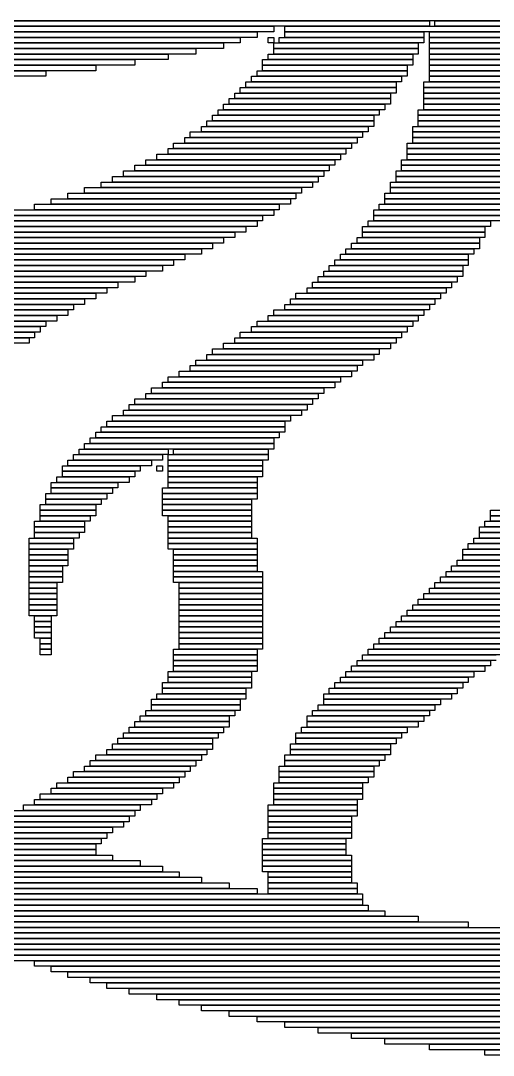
# Model space of a CAD drawing. Extents: x 48 to 975, y 50 to 982.
# Drawn here: x 386.5 to 471.5, y 52 to 238 of the extents above; entities that cross this region are included whole.
import ezdxf

# ---------------------------------------------------------------- set-up
doc = ezdxf.new("R2010")
doc.units = 0

msp = doc.modelspace()

# ---------------------------------------------------------------- linework, layer by layer
for p, q in [((334, 237), (432, 237)), ((336, 238), (460, 238)), ((460, 237), (336, 237)), ((479, 238), (338, 238)), ((432, 237), (432, 236)), ((434, 237), (480, 237)), ((434, 236), (434, 237)), ((460, 238), (460, 237)), ((461, 238), (479, 238)), ((461, 237), (461, 238)), ((479, 237), (461, 237)), ((329, 235), (426, 235)), ((331, 236), (429, 236)), ((429, 235), (331, 235)), ((432, 236), (334, 236)), ((426, 235), (426, 234)), ((429, 236), (429, 235)), ((431, 235), (432, 235)), ((431, 234), (431, 235)), ((432, 235), (432, 234)), ((433, 235), (459, 235)), ((433, 234), (433, 235)), ((480, 236), (434, 236)), ((434, 236), (459, 236)), ((434, 235), (434, 236)), ((459, 235), (434, 235)), ((459, 236), (459, 235)), ((459, 235), (459, 234)), ((460, 236), (480, 236)), ((460, 235), (460, 236)), ((480, 235), (460, 235)), ((460, 235), (480, 235)), ((460, 234), (460, 235)), ((326, 233), (418, 233)), ((328, 234), (423, 234)), ((423, 233), (328, 233)), ((426, 234), (329, 234)), ((418, 233), (418, 232)), ((423, 234), (423, 233)), ((432, 234), (431, 234)), ((432, 234), (458, 234)), ((432, 233), (432, 234)), ((458, 233), (432, 233)), ((432, 233), (458, 233)), ((432, 232), (432, 233)), ((459, 234), (433, 234)), ((458, 234), (458, 233)), ((458, 233), (458, 232)), ((480, 234), (460, 234)), ((460, 234), (481, 234)), ((460, 233), (460, 234)), ((481, 233), (460, 233)), ((460, 233), (481, 233)), ((460, 232), (460, 233)), ((323, 231), (407, 231)), ((324, 232), (413, 232)), ((413, 231), (324, 231)), ((418, 232), (326, 232)), ((407, 231), (407, 230)), ((413, 232), (413, 231)), ((430, 231), (457, 231)), ((430, 230), (430, 231)), ((431, 232), (457, 232)), ((431, 231), (431, 232)), ((457, 231), (431, 231)), ((458, 232), (432, 232)), ((457, 232), (457, 231)), ((457, 231), (457, 230)), ((481, 232), (460, 232)), ((460, 232), (481, 232)), ((460, 231), (460, 232)), ((481, 231), (460, 231)), ((460, 231), (482, 231)), ((460, 230), (460, 231)), ((320, 229), (391, 229)), ((322, 230), (400, 230)), ((400, 229), (322, 229)), ((407, 230), (323, 230)), ((391, 229), (391, 228)), ((400, 230), (400, 229)), ((429, 229), (456, 229)), ((429, 228), (429, 229)), ((457, 230), (430, 230)), ((430, 230), (456, 230)), ((430, 229), (430, 230)), ((456, 229), (430, 229)), ((456, 230), (456, 229)), ((456, 229), (456, 228)), ((482, 230), (460, 230)), ((460, 230), (482, 230)), ((460, 229), (460, 230)), ((482, 229), (460, 229)), ((460, 229), (483, 229)), ((460, 228), (460, 229)), ((391, 228), (320, 228)), ((427, 227), (454, 227)), ((427, 226), (427, 227)), ((428, 228), (455, 228)), ((428, 227), (428, 228)), ((455, 227), (428, 227)), ((456, 228), (429, 228)), ((454, 227), (454, 226)), ((455, 228), (455, 227)), ((459, 227), (484, 227)), ((459, 226), (459, 227)), ((483, 228), (460, 228)), ((460, 228), (483, 228)), ((460, 227), (460, 228)), ((483, 227), (460, 227)), ((426, 226), (454, 226)), ((426, 225), (426, 226)), ((454, 226), (427, 226)), ((454, 226), (454, 225)), ((484, 226), (459, 226)), ((459, 226), (484, 226)), ((459, 225), (459, 226)), ((424, 224), (453, 224)), ((424, 223), (424, 224)), ((425, 225), (453, 225)), ((425, 224), (425, 225)), ((453, 224), (425, 224)), ((454, 225), (426, 225)), ((453, 225), (453, 224)), ((453, 224), (453, 223)), ((484, 225), (459, 225)), ((459, 225), (485, 225)), ((459, 224), (459, 225)), ((485, 224), (459, 224)), ((459, 224), (486, 224)), ((459, 223), (459, 224)), ((422, 222), (451, 222)), ((422, 221), (422, 222)), ((423, 223), (452, 223)), ((423, 222), (423, 223)), ((452, 222), (423, 222)), ((453, 223), (424, 223)), ((451, 222), (451, 221)), ((452, 223), (452, 222)), ((458, 222), (487, 222)), ((458, 221), (458, 222)), ((486, 223), (459, 223)), ((459, 223), (486, 223)), ((459, 222), (459, 223)), ((486, 222), (459, 222)), ((420, 220), (450, 220)), ((420, 219), (420, 220)), ((421, 221), (450, 221)), ((421, 220), (421, 221)), ((450, 220), (421, 220)), ((451, 221), (422, 221)), ((450, 221), (450, 220)), ((450, 220), (450, 219)), ((487, 221), (458, 221)), ((458, 221), (487, 221)), ((458, 220), (458, 221)), ((487, 220), (458, 220)), ((458, 220), (488, 220)), ((458, 219), (458, 220)), ((417, 218), (448, 218)), ((417, 217), (417, 218)), ((419, 219), (449, 219)), ((419, 218), (419, 219)), ((449, 218), (419, 218)), ((450, 219), (420, 219)), ((448, 218), (448, 217)), ((449, 219), (449, 218)), ((457, 219), (489, 219)), ((457, 218), (457, 219)), ((489, 218), (457, 218)), ((457, 218), (489, 218)), ((457, 217), (457, 218)), ((488, 219), (458, 219)), ((414, 216), (446, 216)), ((414, 215), (414, 216)), ((416, 217), (447, 217)), ((416, 216), (416, 217)), ((447, 216), (416, 216)), ((448, 217), (417, 217)), ((446, 216), (446, 215)), ((447, 217), (447, 216)), ((456, 216), (491, 216)), ((456, 215), (456, 216)), ((489, 217), (457, 217)), ((457, 217), (490, 217)), ((457, 216), (457, 217)), ((490, 216), (457, 216)), ((411, 214), (444, 214)), ((411, 213), (411, 214)), ((413, 215), (445, 215)), ((413, 214), (413, 215)), ((445, 214), (413, 214)), ((446, 215), (414, 215)), ((444, 214), (444, 213)), ((445, 215), (445, 214)), ((491, 215), (456, 215)), ((456, 215), (492, 215)), ((456, 214), (456, 215)), ((492, 214), (456, 214)), ((456, 214), (492, 214)), ((456, 213), (456, 214)), ((409, 213), (443, 213)), ((409, 212), (409, 213)), ((444, 213), (411, 213)), ((443, 213), (443, 212)), ((455, 213), (493, 213)), ((455, 212), (455, 213)), ((492, 213), (456, 213)), ((405, 211), (441, 211)), ((405, 210), (405, 211)), ((407, 212), (442, 212)), ((407, 211), (407, 212)), ((442, 211), (407, 211)), ((443, 212), (409, 212)), ((441, 211), (441, 210)), ((442, 212), (442, 211)), ((454, 211), (495, 211)), ((454, 210), (454, 211)), ((493, 212), (455, 212)), ((455, 212), (494, 212)), ((455, 211), (455, 212)), ((494, 211), (455, 211)), ((401, 209), (439, 209)), ((401, 208), (401, 209)), ((403, 210), (440, 210)), ((403, 209), (403, 210)), ((440, 209), (403, 209)), ((441, 210), (405, 210)), ((439, 209), (439, 208)), ((440, 210), (440, 209)), ((453, 209), (496, 209)), ((453, 208), (453, 209)), ((495, 210), (454, 210)), ((454, 210), (495, 210)), ((454, 209), (454, 210)), ((495, 209), (454, 209)), ((395, 207), (436, 207)), ((395, 206), (395, 207)), ((398, 208), (437, 208)), ((398, 207), (398, 208)), ((437, 207), (398, 207)), ((439, 208), (401, 208)), ((436, 207), (436, 206)), ((437, 208), (437, 207)), ((452, 207), (498, 207)), ((452, 206), (452, 207)), ((496, 208), (453, 208)), ((453, 208), (497, 208)), ((453, 207), (453, 208)), ((497, 207), (453, 207)), ((389, 205), (433, 205)), ((389, 204), (389, 205)), ((392, 206), (435, 206)), ((392, 205), (392, 206)), ((435, 205), (392, 205)), ((436, 206), (395, 206)), ((433, 205), (433, 204)), ((435, 206), (435, 205)), ((451, 205), (499, 205)), ((451, 204), (451, 205)), ((498, 206), (452, 206)), ((452, 206), (498, 206)), ((452, 205), (452, 206)), ((498, 205), (452, 205)), ((382, 203), (430, 203)), ((385, 204), (432, 204)), ((432, 203), (385, 203)), ((433, 204), (389, 204)), ((430, 203), (430, 202)), ((432, 204), (432, 203)), ((450, 204), (500, 204)), ((450, 203), (450, 204)), ((500, 203), (450, 203)), ((450, 203), (500, 203)), ((450, 202), (450, 203)), ((499, 204), (451, 204)), ((376, 201), (427, 201)), ((379, 202), (429, 202)), ((429, 201), (379, 201)), ((430, 202), (382, 202)), ((427, 201), (427, 200)), ((429, 202), (429, 201)), ((448, 201), (470, 201)), ((448, 200), (448, 201)), ((449, 202), (471, 202)), ((449, 201), (449, 202)), ((471, 201), (449, 201)), ((500, 202), (450, 202)), ((470, 201), (470, 200)), ((471, 202), (471, 201)), ((372, 200), (425, 200)), ((427, 200), (376, 200)), ((425, 200), (425, 199)), ((470, 200), (448, 200)), ((448, 200), (470, 200)), ((448, 199), (448, 200)), ((470, 200), (470, 199)), ((367, 198), (421, 198)), ((369, 199), (423, 199)), ((423, 198), (369, 198)), ((425, 199), (372, 199)), ((421, 198), (421, 197)), ((423, 199), (423, 198)), ((446, 198), (469, 198)), ((446, 197), (446, 198)), ((447, 199), (469, 199)), ((447, 198), (447, 199)), ((469, 198), (447, 198)), ((470, 199), (448, 199)), ((469, 199), (469, 198)), ((469, 198), (469, 197)), ((362, 196), (416, 196)), ((364, 197), (419, 197)), ((419, 196), (364, 196)), ((421, 197), (367, 197)), ((416, 196), (416, 195)), ((419, 197), (419, 196)), ((444, 196), (467, 196)), ((444, 195), (444, 196)), ((445, 197), (468, 197)), ((445, 196), (445, 197)), ((468, 196), (445, 196)), ((469, 197), (446, 197)), ((467, 196), (467, 195)), ((468, 197), (468, 196)), ((358, 194), (412, 194)), ((360, 195), (414, 195)), ((414, 194), (360, 194)), ((416, 195), (362, 195)), ((412, 194), (412, 193)), ((414, 195), (414, 194)), ((442, 194), (466, 194)), ((442, 193), (442, 194)), ((443, 195), (467, 195)), ((443, 194), (443, 195)), ((467, 194), (443, 194)), ((467, 195), (444, 195)), ((466, 194), (466, 193)), ((467, 195), (467, 194)), ((354, 192), (407, 192)), ((356, 193), (409, 193)), ((409, 192), (356, 192)), ((412, 193), (358, 193)), ((407, 192), (407, 191)), ((409, 193), (409, 192)), ((440, 192), (465, 192)), ((440, 191), (440, 192)), ((441, 193), (466, 193)), ((441, 192), (441, 193)), ((466, 192), (441, 192)), ((466, 193), (442, 193)), ((465, 192), (465, 191)), ((466, 193), (466, 192)), ((351, 190), (402, 190)), ((353, 191), (404, 191)), ((404, 190), (353, 190)), ((407, 191), (354, 191)), ((402, 190), (402, 189)), ((404, 191), (404, 190)), ((438, 190), (463, 190)), ((438, 189), (438, 190)), ((439, 191), (464, 191)), ((439, 190), (439, 191)), ((464, 190), (439, 190)), ((465, 191), (440, 191)), ((463, 190), (463, 189)), ((464, 191), (464, 190)), ((349, 188), (398, 188)), ((350, 189), (400, 189)), ((400, 188), (350, 188)), ((402, 189), (351, 189)), ((398, 188), (398, 187)), ((400, 189), (400, 188)), ((435, 188), (461, 188)), ((435, 187), (435, 188)), ((436, 189), (462, 189)), ((436, 188), (436, 189)), ((462, 188), (436, 188)), ((463, 189), (438, 189)), ((461, 188), (461, 187)), ((462, 189), (462, 188)), ((346, 186), (395, 186)), ((347, 187), (396, 187)), ((396, 186), (347, 186)), ((398, 187), (349, 187)), ((395, 186), (395, 185)), ((396, 187), (396, 186)), ((432, 186), (459, 186)), ((432, 185), (432, 186)), ((434, 187), (460, 187)), ((434, 186), (434, 187)), ((460, 186), (434, 186)), ((461, 187), (435, 187)), ((459, 186), (459, 185)), ((460, 187), (460, 186)), ((345, 185), (393, 185)), ((395, 185), (346, 185)), ((393, 185), (393, 184)), ((431, 185), (458, 185)), ((431, 184), (431, 185)), ((459, 185), (432, 185)), ((458, 185), (458, 184)), ((343, 183), (390, 183)), ((344, 184), (391, 184)), ((391, 183), (344, 183)), ((393, 184), (345, 184)), ((390, 183), (390, 182)), ((391, 184), (391, 183)), ((428, 183), (456, 183)), ((428, 182), (428, 183)), ((429, 184), (457, 184)), ((429, 183), (429, 184)), ((457, 183), (429, 183)), ((458, 184), (431, 184)), ((456, 183), (456, 182)), ((457, 184), (457, 183)), ((342, 182), (389, 182)), ((389, 181), (342, 181)), ((390, 182), (343, 182)), ((366, 181), (388, 181)), ((388, 181), (388, 180)), ((389, 182), (389, 181)), ((425, 181), (454, 181)), ((425, 180), (425, 181)), ((426, 182), (455, 182)), ((426, 181), (426, 182)), ((455, 181), (426, 181)), ((456, 182), (428, 182)), ((454, 181), (454, 180)), ((455, 182), (455, 181)), ((388, 180), (366, 180)), ((421, 179), (451, 179)), ((421, 178), (421, 179)), ((423, 180), (453, 180)), ((423, 179), (423, 180)), ((453, 179), (423, 179)), ((454, 180), (425, 180)), ((451, 179), (451, 178)), ((453, 180), (453, 179)), ((418, 177), (448, 177)), ((418, 176), (418, 177)), ((420, 178), (450, 178)), ((420, 177), (420, 178)), ((450, 177), (420, 177)), ((451, 178), (421, 178)), ((448, 177), (448, 176)), ((450, 178), (450, 177)), ((415, 175), (446, 175)), ((415, 174), (415, 175)), ((417, 176), (447, 176)), ((417, 175), (417, 176)), ((447, 175), (417, 175)), ((448, 176), (418, 176)), ((446, 175), (446, 174)), ((447, 176), (447, 175)), ((412, 173), (443, 173)), ((412, 172), (412, 173)), ((413, 174), (444, 174)), ((413, 173), (413, 174)), ((444, 173), (413, 173)), ((446, 174), (415, 174)), ((443, 173), (443, 172)), ((444, 174), (444, 173)), ((410, 172), (441, 172)), ((410, 171), (410, 172)), ((443, 172), (412, 172)), ((441, 172), (441, 171)), ((407, 170), (439, 170)), ((407, 169), (407, 170)), ((409, 171), (440, 171)), ((409, 170), (409, 171)), ((440, 170), (409, 170)), ((441, 171), (410, 171)), ((439, 170), (439, 169)), ((440, 171), (440, 170)), ((405, 168), (437, 168)), ((405, 167), (405, 168)), ((406, 169), (438, 169)), ((406, 168), (406, 169)), ((438, 168), (406, 168)), ((439, 169), (407, 169)), ((437, 168), (437, 167)), ((438, 169), (438, 168)), ((402, 166), (434, 166)), ((402, 165), (402, 166)), ((403, 167), (435, 167)), ((403, 166), (403, 167)), ((435, 166), (403, 166)), ((437, 167), (405, 167)), ((434, 166), (434, 165)), ((435, 167), (435, 166)), ((400, 164), (433, 164)), ((400, 163), (400, 164)), ((401, 165), (434, 165)), ((401, 164), (401, 165)), ((434, 164), (401, 164)), ((434, 165), (402, 165)), ((433, 164), (433, 163)), ((434, 165), (434, 164)), ((398, 162), (432, 162)), ((398, 161), (398, 162)), ((399, 163), (432, 163)), ((399, 162), (399, 163)), ((432, 162), (399, 162)), ((433, 163), (400, 163)), ((432, 163), (432, 162)), ((432, 162), (432, 161)), ((396, 160), (412, 160)), ((396, 159), (396, 160)), ((397, 161), (413, 161)), ((397, 160), (397, 161)), ((413, 160), (397, 160)), ((432, 161), (398, 161)), ((412, 160), (412, 159)), ((413, 161), (413, 160)), ((413, 160), (431, 160)), ((413, 159), (413, 160)), ((414, 161), (431, 161)), ((414, 160), (414, 161)), ((431, 160), (414, 160)), ((431, 161), (431, 160)), ((431, 160), (431, 159)), ((395, 159), (410, 159)), ((395, 158), (395, 159)), ((412, 159), (396, 159)), ((410, 159), (410, 158)), ((431, 159), (413, 159)), ((413, 159), (430, 159)), ((413, 158), (413, 159)), ((430, 159), (430, 158)), ((394, 158), (408, 158)), ((394, 157), (394, 158)), ((408, 157), (394, 157)), ((394, 157), (407, 157)), ((394, 156), (394, 157)), ((410, 158), (395, 158)), ((407, 157), (407, 156)), ((408, 158), (408, 157)), ((411, 158), (412, 158)), ((411, 157), (411, 158)), ((412, 157), (411, 157)), ((412, 158), (412, 157)), ((430, 158), (413, 158)), ((413, 158), (430, 158)), ((413, 157), (413, 158)), ((430, 157), (413, 157)), ((413, 157), (430, 157)), ((413, 156), (413, 157)), ((430, 158), (430, 157)), ((430, 157), (430, 156)), ((392, 155), (404, 155)), ((392, 154), (392, 155)), ((393, 156), (406, 156)), ((393, 155), (393, 156)), ((406, 155), (393, 155)), ((407, 156), (394, 156)), ((404, 155), (404, 154)), ((406, 156), (406, 155)), ((430, 156), (413, 156)), ((413, 156), (429, 156)), ((413, 155), (413, 156)), ((429, 155), (413, 155)), ((413, 155), (429, 155)), ((413, 154), (413, 155)), ((429, 156), (429, 155)), ((429, 155), (429, 154)), ((391, 153), (402, 153)), ((391, 152), (391, 153)), ((404, 154), (392, 154)), ((392, 154), (403, 154)), ((392, 153), (392, 154)), ((403, 153), (392, 153)), ((402, 153), (402, 152)), ((403, 154), (403, 153)), ((412, 154), (429, 154)), ((412, 153), (412, 154)), ((429, 153), (412, 153)), ((412, 153), (429, 153)), ((412, 152), (412, 153)), ((429, 154), (413, 154)), ((429, 154), (429, 153)), ((429, 153), (429, 152)), ((390, 151), (400, 151)), ((390, 150), (390, 151)), ((402, 152), (391, 152)), ((391, 152), (401, 152)), ((391, 151), (391, 152)), ((401, 151), (391, 151)), ((400, 151), (400, 150)), ((401, 152), (401, 151)), ((429, 152), (412, 152)), ((412, 152), (428, 152)), ((412, 151), (412, 152)), ((428, 151), (412, 151)), ((412, 151), (428, 151)), ((412, 150), (412, 151)), ((428, 152), (428, 151)), ((428, 151), (428, 150)), ((400, 150), (390, 150)), ((390, 150), (400, 150)), ((390, 149), (390, 150)), ((400, 149), (390, 149)), ((390, 149), (399, 149)), ((390, 148), (390, 149)), ((399, 149), (399, 148)), ((400, 150), (400, 149)), ((428, 150), (412, 150)), ((412, 150), (428, 150)), ((412, 149), (412, 150)), ((428, 149), (412, 149)), ((413, 149), (428, 149)), ((413, 148), (413, 149)), ((428, 150), (428, 149)), ((428, 149), (428, 148)), ((471, 150), (501, 150)), ((471, 149), (471, 150)), ((501, 149), (471, 149)), ((471, 149), (500, 149)), ((471, 148), (471, 149)), ((389, 148), (398, 148)), ((389, 147), (389, 148)), ((398, 147), (389, 147)), ((389, 147), (398, 147)), ((389, 146), (389, 147)), ((399, 148), (390, 148)), ((398, 148), (398, 147)), ((398, 147), (398, 146)), ((428, 148), (413, 148)), ((413, 148), (428, 148)), ((413, 147), (413, 148)), ((428, 147), (413, 147)), ((413, 147), (428, 147)), ((413, 146), (413, 147)), ((428, 148), (428, 147)), ((428, 147), (428, 146)), ((469, 147), (499, 147)), ((469, 146), (469, 147)), ((470, 148), (500, 148)), ((470, 147), (470, 148)), ((500, 147), (470, 147)), ((500, 148), (471, 148)), ((398, 146), (389, 146)), ((389, 146), (397, 146)), ((389, 145), (389, 146)), ((397, 146), (397, 145)), ((428, 146), (413, 146)), ((413, 146), (428, 146)), ((413, 145), (413, 146)), ((428, 146), (428, 145)), ((499, 146), (469, 146)), ((469, 146), (499, 146)), ((469, 145), (469, 146)), ((388, 145), (396, 145)), ((388, 144), (388, 145)), ((396, 144), (388, 144)), ((388, 144), (396, 144)), ((388, 143), (388, 144)), ((397, 145), (389, 145)), ((396, 145), (396, 144)), ((396, 144), (396, 143)), ((428, 145), (413, 145)), ((413, 145), (429, 145)), ((413, 144), (413, 145)), ((429, 144), (413, 144)), ((413, 144), (429, 144)), ((413, 143), (413, 144)), ((429, 145), (429, 144)), ((429, 144), (429, 143)), ((467, 144), (497, 144)), ((467, 143), (467, 144)), ((468, 145), (498, 145)), ((468, 144), (468, 145)), ((498, 144), (468, 144)), ((499, 145), (469, 145)), ((396, 143), (388, 143)), ((388, 143), (395, 143)), ((388, 142), (388, 143)), ((395, 142), (388, 142)), ((388, 142), (395, 142)), ((388, 141), (388, 142)), ((395, 143), (395, 142)), ((395, 142), (395, 141)), ((429, 143), (413, 143)), ((414, 143), (429, 143)), ((414, 142), (414, 143)), ((429, 142), (414, 142)), ((414, 142), (429, 142)), ((414, 141), (414, 142)), ((429, 143), (429, 142)), ((429, 142), (429, 141)), ((466, 143), (497, 143)), ((466, 142), (466, 143)), ((497, 142), (466, 142)), ((466, 142), (496, 142)), ((466, 141), (466, 142)), ((497, 143), (467, 143)), ((395, 141), (388, 141)), ((388, 141), (395, 141)), ((388, 140), (388, 141)), ((395, 140), (388, 140)), ((388, 140), (394, 140)), ((388, 139), (388, 140)), ((394, 140), (394, 139)), ((395, 141), (395, 140)), ((429, 141), (414, 141)), ((414, 141), (429, 141)), ((414, 140), (414, 141)), ((429, 140), (414, 140)), ((414, 140), (429, 140)), ((414, 139), (414, 140)), ((429, 141), (429, 140)), ((429, 140), (429, 139)), ((464, 140), (495, 140)), ((464, 139), (464, 140)), ((465, 141), (495, 141)), ((465, 140), (465, 141)), ((495, 140), (465, 140)), ((496, 141), (466, 141)), ((394, 139), (388, 139)), ((388, 139), (394, 139)), ((388, 138), (388, 139)), ((394, 138), (388, 138)), ((388, 138), (394, 138)), ((388, 137), (388, 138)), ((394, 139), (394, 138)), ((394, 138), (394, 137)), ((429, 139), (414, 139)), ((414, 139), (430, 139)), ((414, 138), (414, 139)), ((430, 138), (414, 138)), ((414, 138), (430, 138)), ((414, 137), (414, 138)), ((430, 139), (430, 138)), ((430, 138), (430, 137)), ((462, 138), (494, 138)), ((462, 137), (462, 138)), ((463, 139), (494, 139)), ((463, 138), (463, 139)), ((494, 138), (463, 138)), ((495, 139), (464, 139)), ((394, 137), (388, 137)), ((388, 137), (393, 137)), ((388, 136), (388, 137)), ((393, 136), (388, 136)), ((388, 136), (393, 136)), ((388, 135), (388, 136)), ((393, 137), (393, 136)), ((393, 136), (393, 135)), ((430, 137), (414, 137)), ((415, 137), (430, 137)), ((415, 136), (415, 137)), ((430, 136), (415, 136)), ((415, 136), (430, 136)), ((415, 135), (415, 136)), ((430, 137), (430, 136)), ((430, 136), (430, 135)), ((460, 136), (492, 136)), ((460, 135), (460, 136)), ((461, 137), (493, 137)), ((461, 136), (461, 137)), ((493, 136), (461, 136)), ((494, 137), (462, 137)), ((393, 135), (388, 135)), ((388, 135), (393, 135)), ((388, 134), (388, 135)), ((393, 134), (388, 134)), ((388, 134), (393, 134)), ((388, 133), (388, 134)), ((393, 135), (393, 134)), ((393, 134), (393, 133)), ((430, 135), (415, 135)), ((415, 135), (430, 135)), ((415, 134), (415, 135)), ((430, 134), (415, 134)), ((415, 134), (430, 134)), ((415, 133), (415, 134)), ((430, 135), (430, 134)), ((430, 134), (430, 133)), ((458, 134), (491, 134)), ((458, 133), (458, 134)), ((459, 135), (492, 135)), ((459, 134), (459, 135)), ((492, 134), (459, 134)), ((492, 135), (460, 135)), ((393, 133), (388, 133)), ((388, 133), (393, 133)), ((388, 132), (388, 133)), ((393, 133), (393, 132)), ((430, 133), (415, 133)), ((415, 133), (430, 133)), ((415, 132), (415, 133)), ((430, 133), (430, 132)), ((457, 133), (491, 133)), ((457, 132), (457, 133)), ((491, 133), (458, 133)), ((393, 132), (388, 132)), ((388, 132), (393, 132)), ((388, 131), (388, 132)), ((393, 131), (388, 131)), ((389, 131), (392, 131)), ((389, 130), (389, 131)), ((392, 131), (392, 130)), ((393, 132), (393, 131)), ((430, 132), (415, 132)), ((415, 132), (430, 132)), ((415, 131), (415, 132)), ((430, 131), (415, 131)), ((415, 131), (430, 131)), ((415, 130), (415, 131)), ((430, 132), (430, 131)), ((430, 131), (430, 130)), ((455, 131), (490, 131)), ((455, 130), (455, 131)), ((456, 132), (490, 132)), ((456, 131), (456, 132)), ((490, 131), (456, 131)), ((491, 132), (457, 132)), ((392, 130), (389, 130)), ((389, 130), (392, 130)), ((389, 129), (389, 130)), ((392, 129), (389, 129)), ((389, 129), (392, 129)), ((389, 128), (389, 129)), ((392, 130), (392, 129)), ((392, 129), (392, 128)), ((430, 130), (415, 130)), ((415, 130), (430, 130)), ((415, 129), (415, 130)), ((430, 129), (415, 129)), ((415, 129), (430, 129)), ((415, 128), (415, 129)), ((430, 130), (430, 129)), ((430, 129), (430, 128)), ((453, 129), (489, 129)), ((453, 128), (453, 129)), ((454, 130), (489, 130)), ((454, 129), (454, 130)), ((489, 129), (454, 129)), ((490, 130), (455, 130)), ((392, 128), (389, 128)), ((389, 128), (392, 128)), ((389, 127), (389, 128)), ((392, 127), (389, 127)), ((390, 127), (392, 127)), ((390, 126), (390, 127)), ((392, 128), (392, 127)), ((392, 127), (392, 126)), ((430, 128), (415, 128)), ((415, 128), (430, 128)), ((415, 127), (415, 128)), ((430, 127), (415, 127)), ((415, 127), (430, 127)), ((415, 126), (415, 127)), ((430, 128), (430, 127)), ((430, 127), (430, 126)), ((451, 127), (475, 127)), ((451, 126), (451, 127)), ((452, 128), (488, 128)), ((452, 127), (452, 128)), ((488, 127), (452, 127)), ((489, 128), (453, 128)), ((392, 126), (390, 126)), ((390, 126), (392, 126)), ((390, 125), (390, 126)), ((392, 125), (390, 125)), ((390, 125), (392, 125)), ((390, 124), (390, 125)), ((392, 126), (392, 125)), ((392, 125), (392, 124)), ((414, 125), (429, 125)), ((414, 124), (414, 125)), ((430, 126), (415, 126)), ((415, 126), (430, 126)), ((415, 125), (415, 126)), ((430, 125), (415, 125)), ((429, 125), (429, 124)), ((430, 126), (430, 125)), ((449, 125), (473, 125)), ((449, 124), (449, 125)), ((450, 126), (474, 126)), ((450, 125), (450, 126)), ((474, 125), (450, 125)), ((475, 126), (451, 126)), ((392, 124), (390, 124)), ((429, 124), (414, 124)), ((414, 124), (429, 124)), ((414, 123), (414, 124)), ((429, 123), (414, 123)), ((414, 123), (429, 123)), ((414, 122), (414, 123)), ((429, 124), (429, 123)), ((429, 123), (429, 122)), ((447, 123), (471, 123)), ((447, 122), (447, 123)), ((448, 124), (472, 124)), ((448, 123), (448, 124)), ((472, 123), (448, 123)), ((473, 124), (449, 124)), ((471, 123), (471, 122)), ((413, 121), (428, 121)), ((413, 120), (413, 121)), ((429, 122), (414, 122)), ((414, 122), (429, 122)), ((414, 121), (414, 122)), ((429, 121), (414, 121)), ((428, 121), (428, 120)), ((429, 122), (429, 121)), ((445, 121), (468, 121)), ((445, 120), (445, 121)), ((446, 122), (470, 122)), ((446, 121), (446, 122)), ((470, 121), (446, 121)), ((471, 122), (447, 122)), ((468, 121), (468, 120)), ((470, 122), (470, 121)), ((428, 120), (413, 120)), ((413, 120), (428, 120)), ((413, 119), (413, 120)), ((428, 120), (428, 119)), ((444, 120), (467, 120)), ((444, 119), (444, 120)), ((468, 120), (445, 120)), ((467, 120), (467, 119)), ((412, 119), (428, 119)), ((412, 118), (412, 119)), ((428, 118), (412, 118)), ((412, 118), (427, 118)), ((412, 117), (412, 118)), ((428, 119), (413, 119)), ((427, 118), (427, 117)), ((428, 119), (428, 118)), ((442, 118), (465, 118)), ((442, 117), (442, 118)), ((443, 119), (466, 119)), ((443, 118), (443, 119)), ((466, 118), (443, 118)), ((467, 119), (444, 119)), ((465, 118), (465, 117)), ((466, 119), (466, 118)), ((410, 116), (426, 116)), ((410, 115), (410, 116)), ((411, 117), (427, 117)), ((411, 116), (411, 117)), ((427, 116), (411, 116)), ((427, 117), (412, 117)), ((426, 116), (426, 115)), ((427, 117), (427, 116)), ((441, 117), (464, 117)), ((441, 116), (441, 117)), ((464, 116), (441, 116)), ((441, 116), (462, 116)), ((441, 115), (441, 116)), ((465, 117), (442, 117)), ((462, 116), (462, 115)), ((464, 117), (464, 116)), ((409, 114), (425, 114)), ((409, 113), (409, 114)), ((426, 115), (410, 115)), ((410, 115), (426, 115)), ((410, 114), (410, 115)), ((426, 114), (410, 114)), ((425, 114), (425, 113)), ((426, 115), (426, 114)), ((439, 114), (460, 114)), ((439, 113), (439, 114)), ((440, 115), (461, 115)), ((440, 114), (440, 115)), ((461, 114), (440, 114)), ((462, 115), (441, 115)), ((460, 114), (460, 113)), ((461, 115), (461, 114)), ((407, 112), (424, 112)), ((407, 111), (407, 112)), ((408, 113), (424, 113)), ((408, 112), (408, 113)), ((424, 112), (408, 112)), ((425, 113), (409, 113)), ((424, 113), (424, 112)), ((424, 112), (424, 111)), ((438, 113), (459, 113)), ((438, 112), (438, 113)), ((459, 112), (438, 112)), ((438, 112), (458, 112)), ((438, 111), (438, 112)), ((460, 113), (439, 113)), ((458, 112), (458, 111)), ((459, 113), (459, 112)), ((405, 110), (422, 110)), ((405, 109), (405, 110)), ((406, 111), (423, 111)), ((406, 110), (406, 111)), ((423, 110), (406, 110)), ((424, 111), (407, 111)), ((422, 110), (422, 109)), ((423, 111), (423, 110)), ((436, 110), (455, 110)), ((436, 109), (436, 110)), ((437, 111), (456, 111)), ((437, 110), (437, 111)), ((456, 110), (437, 110)), ((458, 111), (438, 111)), ((455, 110), (455, 109)), ((456, 111), (456, 110)), ((403, 108), (421, 108)), ((403, 107), (403, 108)), ((404, 109), (421, 109)), ((404, 108), (404, 109)), ((421, 108), (404, 108)), ((422, 109), (405, 109)), ((421, 109), (421, 108)), ((421, 108), (421, 107)), ((435, 108), (453, 108)), ((435, 107), (435, 108)), ((455, 109), (436, 109)), ((436, 109), (454, 109)), ((436, 108), (436, 109)), ((454, 108), (436, 108)), ((453, 108), (453, 107)), ((454, 109), (454, 108)), ((402, 107), (420, 107)), ((402, 106), (402, 107)), ((421, 107), (403, 107)), ((420, 107), (420, 106)), ((453, 107), (435, 107)), ((435, 107), (453, 107)), ((435, 106), (435, 107)), ((453, 107), (453, 106)), ((399, 105), (418, 105)), ((399, 104), (399, 105)), ((400, 106), (419, 106)), ((400, 105), (400, 106)), ((419, 105), (400, 105)), ((420, 106), (402, 106)), ((418, 105), (418, 104)), ((419, 106), (419, 105)), ((434, 106), (452, 106)), ((434, 105), (434, 106)), ((452, 105), (434, 105)), ((434, 105), (451, 105)), ((434, 104), (434, 105)), ((453, 106), (435, 106)), ((451, 105), (451, 104)), ((452, 106), (452, 105)), ((396, 103), (416, 103)), ((396, 102), (396, 103)), ((398, 104), (417, 104)), ((398, 103), (398, 104)), ((417, 103), (398, 103)), ((418, 104), (399, 104)), ((416, 103), (416, 102)), ((417, 104), (417, 103)), ((433, 104), (450, 104)), ((433, 103), (433, 104)), ((450, 103), (433, 103)), ((433, 103), (450, 103)), ((433, 102), (433, 103)), ((451, 104), (434, 104)), ((450, 104), (450, 103)), ((450, 103), (450, 102)), ((393, 101), (414, 101)), ((393, 100), (393, 101)), ((395, 102), (415, 102)), ((395, 101), (395, 102)), ((415, 101), (395, 101)), ((416, 102), (396, 102)), ((414, 101), (414, 100)), ((415, 102), (415, 101)), ((432, 101), (448, 101)), ((432, 100), (432, 101)), ((450, 102), (433, 102)), ((433, 102), (449, 102)), ((433, 101), (433, 102)), ((449, 101), (433, 101)), ((448, 101), (448, 100)), ((449, 102), (449, 101)), ((390, 99), (411, 99)), ((390, 98), (390, 99)), ((392, 100), (412, 100)), ((392, 99), (392, 100)), ((412, 99), (392, 99)), ((414, 100), (393, 100)), ((411, 99), (411, 98)), ((412, 100), (412, 99)), ((448, 100), (432, 100)), ((432, 100), (448, 100)), ((432, 99), (432, 100)), ((448, 99), (432, 99)), ((432, 99), (448, 99)), ((432, 98), (432, 99)), ((448, 100), (448, 99)), ((448, 99), (448, 98)), ((387, 97), (408, 97)), ((387, 96), (387, 97)), ((389, 98), (410, 98)), ((389, 97), (389, 98)), ((410, 97), (389, 97)), ((411, 98), (390, 98)), ((408, 97), (408, 96)), ((410, 98), (410, 97)), ((431, 97), (447, 97)), ((431, 96), (431, 97)), ((448, 98), (432, 98)), ((432, 98), (447, 98)), ((432, 97), (432, 98)), ((447, 97), (432, 97)), ((447, 98), (447, 97)), ((447, 97), (447, 96)), ((383, 95), (406, 95)), ((385, 96), (407, 96)), ((407, 95), (385, 95)), ((408, 96), (387, 96)), ((406, 95), (406, 94)), ((407, 96), (407, 95)), ((447, 96), (431, 96)), ((431, 96), (447, 96)), ((431, 95), (431, 96)), ((447, 95), (431, 95)), ((431, 95), (446, 95)), ((431, 94), (431, 95)), ((446, 95), (446, 94)), ((447, 96), (447, 95)), ((324, 94), (405, 94)), ((405, 93), (324, 93)), ((326, 93), (403, 93)), ((406, 94), (383, 94)), ((403, 93), (403, 92)), ((405, 94), (405, 93)), ((446, 94), (431, 94)), ((431, 94), (446, 94)), ((431, 93), (431, 94)), ((446, 93), (431, 93)), ((431, 93), (446, 93)), ((431, 92), (431, 93)), ((446, 94), (446, 93)), ((446, 93), (446, 92)), ((403, 92), (326, 92)), ((328, 92), (402, 92)), ((402, 92), (402, 91)), ((446, 92), (431, 92)), ((431, 92), (446, 92)), ((431, 91), (431, 92)), ((446, 92), (446, 91)), ((402, 91), (328, 91)), ((330, 91), (401, 91)), ((401, 90), (330, 90)), ((332, 90), (400, 90)), ((400, 90), (400, 89)), ((401, 91), (401, 90)), ((430, 91), (445, 91)), ((430, 90), (430, 91)), ((445, 90), (430, 90)), ((430, 90), (445, 90)), ((430, 89), (430, 90)), ((446, 91), (431, 91)), ((445, 91), (445, 90)), ((445, 90), (445, 89)), ((400, 89), (332, 89)), ((334, 89), (400, 89)), ((400, 88), (334, 88)), ((337, 88), (403, 88)), ((400, 89), (400, 88)), ((403, 88), (403, 87)), ((445, 89), (430, 89)), ((430, 89), (445, 89)), ((430, 88), (430, 89)), ((445, 88), (430, 88)), ((430, 88), (446, 88)), ((430, 87), (430, 88)), ((445, 89), (445, 88)), ((446, 88), (446, 87)), ((403, 87), (337, 87)), ((339, 87), (408, 87)), ((408, 86), (339, 86)), ((341, 86), (412, 86)), ((408, 87), (408, 86)), ((412, 86), (412, 85)), ((446, 87), (430, 87)), ((430, 87), (446, 87)), ((430, 86), (430, 87)), ((446, 86), (430, 86)), ((430, 86), (446, 86)), ((430, 85), (430, 86)), ((446, 87), (446, 86)), ((446, 86), (446, 85)), ((412, 85), (341, 85)), ((344, 85), (415, 85)), ((415, 84), (344, 84)), ((346, 84), (419, 84)), ((415, 85), (415, 84)), ((419, 84), (419, 83)), ((446, 85), (430, 85)), ((431, 85), (446, 85)), ((431, 84), (431, 85)), ((446, 84), (431, 84)), ((431, 84), (446, 84)), ((431, 83), (431, 84)), ((446, 85), (446, 84)), ((446, 84), (446, 83)), ((419, 83), (346, 83)), ((349, 83), (424, 83)), ((424, 82), (349, 82)), ((351, 82), (429, 82)), ((424, 83), (424, 82)), ((429, 82), (429, 81)), ((446, 83), (431, 83)), ((431, 83), (447, 83)), ((431, 82), (431, 83)), ((447, 82), (431, 82)), ((431, 82), (447, 82)), ((431, 81), (431, 82)), ((447, 83), (447, 82)), ((447, 82), (447, 81)), ((429, 81), (351, 81)), ((354, 81), (448, 81)), ((448, 80), (354, 80)), ((356, 80), (448, 80)), ((447, 81), (431, 81)), ((448, 81), (448, 80)), ((448, 80), (448, 79)), ((448, 79), (356, 79)), ((359, 79), (449, 79)), ((449, 79), (449, 78)), ((449, 78), (359, 78)), ((361, 78), (452, 78)), ((452, 77), (361, 77)), ((364, 77), (458, 77)), ((452, 78), (452, 77)), ((458, 77), (458, 76)), ((458, 76), (364, 76)), ((367, 76), (467, 76)), ((467, 75), (367, 75)), ((370, 75), (477, 75)), ((467, 76), (467, 75)), ((477, 74), (370, 74)), ((373, 74), (493, 74)), ((493, 73), (373, 73)), ((376, 73), (648, 73)), ((648, 72), (376, 72)), ((379, 72), (644, 72)), ((644, 71), (379, 71)), ((382, 71), (641, 71)), ((641, 70), (382, 70)), ((385, 70), (638, 70)), ((638, 69), (385, 69)), ((389, 69), (635, 69)), ((389, 68), (389, 69)), ((635, 68), (389, 68)), ((392, 68), (632, 68)), ((392, 67), (392, 68)), ((632, 67), (392, 67)), ((395, 67), (628, 67)), ((395, 66), (395, 67)), ((628, 66), (395, 66)), ((399, 66), (624, 66)), ((399, 65), (399, 66)), ((624, 65), (399, 65)), ((402, 65), (620, 65)), ((402, 64), (402, 65)), ((620, 64), (402, 64)), ((406, 64), (616, 64)), ((406, 63), (406, 64)), ((616, 63), (406, 63)), ((411, 63), (612, 63)), ((411, 62), (411, 63)), ((612, 62), (411, 62)), ((415, 62), (608, 62)), ((415, 61), (415, 62)), ((608, 61), (415, 61)), ((419, 61), (604, 61)), ((419, 60), (419, 61)), ((604, 60), (419, 60)), ((424, 60), (599, 60)), ((424, 59), (424, 60)), ((599, 59), (424, 59)), ((429, 59), (594, 59)), ((429, 58), (429, 59)), ((594, 58), (429, 58)), ((434, 58), (589, 58)), ((434, 57), (434, 58)), ((589, 57), (434, 57)), ((440, 57), (583, 57)), ((440, 56), (440, 57)), ((583, 56), (440, 56)), ((446, 56), (577, 56)), ((446, 55), (446, 56)), ((577, 55), (446, 55)), ((452, 55), (570, 55)), ((452, 54), (452, 55)), ((570, 54), (452, 54)), ((460, 54), (562, 54)), ((460, 53), (460, 54)), ((562, 53), (460, 53)), ((470, 53), (552, 53)), ((470, 52), (470, 53)), ((552, 52), (470, 52))]:
    msp.add_line(p, q)

doc.saveas('drawing.dxf')
